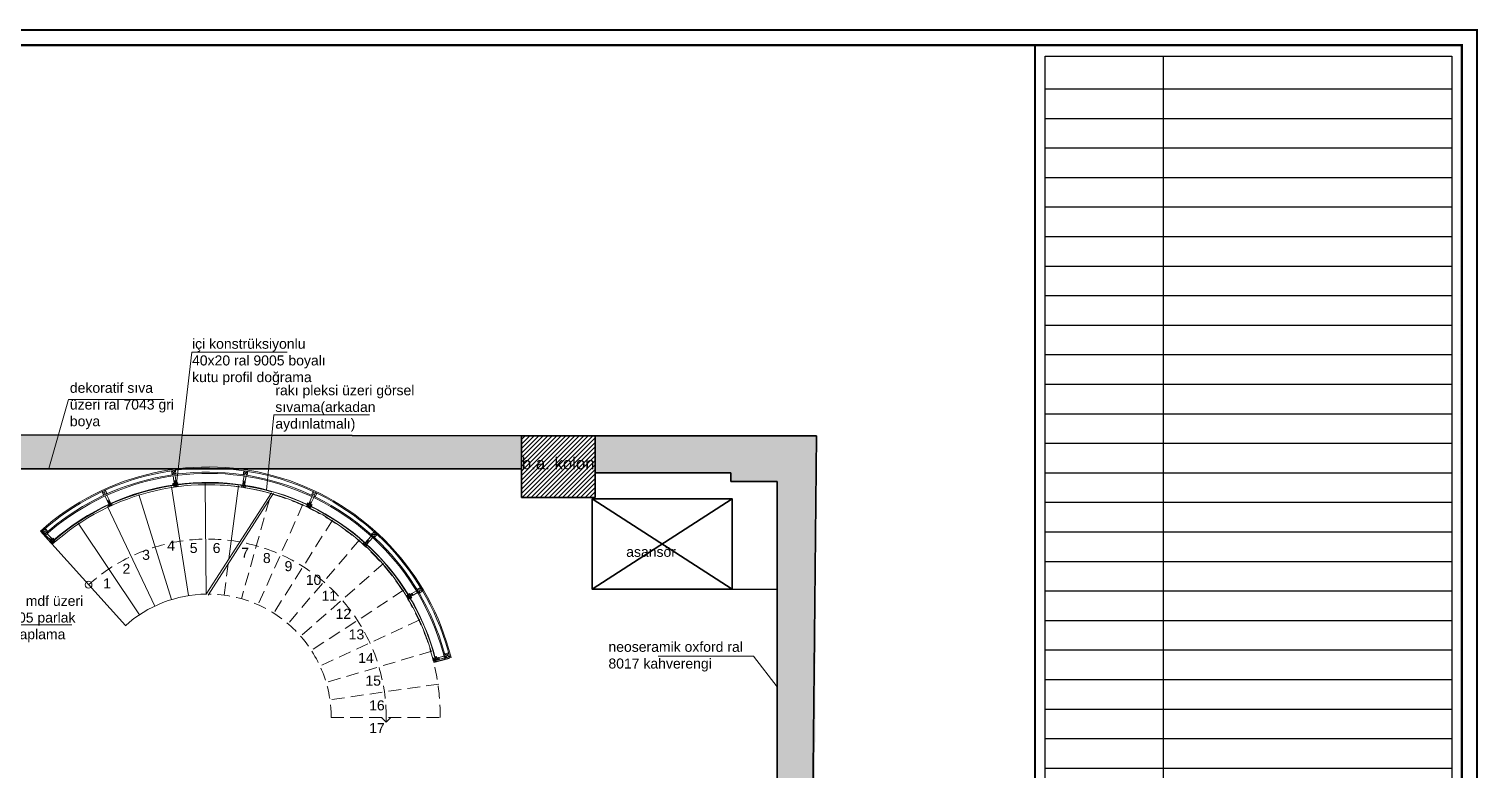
# Model space of a CAD drawing. Header units: millimetres. Extents: x 54215 to 67697, y 23496 to 56611.
# Drawn here: x 57102 to 58550, y 51323 to 52063 of the extents above; entities that cross this region are included whole.
import ezdxf

# ---------------------------------------------------------------- set-up
doc = ezdxf.new("R2010")
doc.units = ezdxf.units.MM
doc.linetypes.add('DASHED', pattern=[19.05, 12.7, -6.35])
for name, color, linetype, lineweight in [('- 0.09', 9, 'Continuous', 9), ('no3_cam kesit arka', 141, 'Continuous', 18), ('no3_duvar kaplama', 8, 'Continuous', 0), ('no3_duvar mevcut', 4, 'Continuous', 35), ('no3_kutu profil gorunus', 8, 'Continuous', 0), ('no3_kutuprofil kesit', 74, 'Continuous', 18), ('no3_yazı duvar', 152, 'Continuous', 0), ('t_yazı', 154, 'Continuous', 25)]:
    doc.layers.add(name, color=color, linetype=linetype, lineweight=lineweight)
doc.layers.add('0 rölöve', color=7, linetype='Continuous', true_color=0xf1380e)
doc.layers.add('no3_alçıpan kesit', color=7, linetype='Continuous', lineweight=20, true_color=0xf5003d)
doc.layers.add('no3_tefriş ön ince', color=7, linetype='Continuous', lineweight=18, true_color=0x8c1aff)
doc.styles.get("Standard").update_dxf_attribs({"font": 'arial.ttf'})

# ---------------------------------------------------------------- blocks, each defined once
blk = doc.blocks.new('plan girişblok')
at = {"layer": '- 0.09'}
h = blk.add_hatch(dxfattribs=at)
h.set_pattern_fill('ANSI31', color=256)
h.set_pattern_definition([(45, (2446.458, 1691.4684), (-2.245064, 2.245064), [])])
h.paths.add_polyline_path([(3742.1, 3361.5), (3669.1, 3361.5), (3669.1, 3300), (3742.1, 3300)])
h.paths.add_polyline_path([(4427.6, 3357), (4354.1, 3357), (4354.1, 3295.5), (4427.6, 3295.5)])
h.paths.add_polyline_path([(5009.1, 3356), (4935.6, 3356), (4935.6, 3294.5), (5009.1, 3294.5)])
h.paths.add_polyline_path([(5006.1, 2568.5), (4933.1, 2568.5), (4933.1, 2507), (5006.1, 2507)])
h.paths.add_polyline_path([(4427.6, 2569.5), (4354.6, 2569.5), (4354.6, 2508), (4427.6, 2508)])
h.paths.add_polyline_path([(3742.1, 2563.5), (3669.1, 2563.5), (3669.1, 2502), (3742.1, 2502)])
at = {"layer": 'no3_duvar kaplama'}
h = blk.add_hatch(color=256, dxfattribs=at)
h.dxf.hatch_style = 1
h.paths.add_polyline_path([(3669.1, 2563.5), (3687.1, 2563.5), (3669.1, 2563.5), (3669.1, 2502), (3687.1, 2502), (5226.7, 2507.9), (5230.3, 3356), (3742.1, 3357), (3687.1, 3361.5), (3669.1, 3361.5), (3669.1, 3294), (3687.1, 3294), (3687.1, 3300), (3669.1, 3300), (3669.1, 3361.5), (3742.1, 3361.5), (3742.1, 3322), (4354.1, 3322), (4354.1, 3357), (4427.6, 3357), (4427.6, 3323), (4935.6, 3323), (4935.6, 3356), (5009.1, 3356), (5009.1, 3319), (5144.6, 3319), (5144.6, 3310.5), (5191.1, 3310.5), (5191.1, 2573), (5169.1, 2573), (5169.1, 2538.5), (5006.1, 2538.5), (5006.1, 2507), (4933.1, 2507), (4933.1, 2538.5), (4427.6, 2538.5), (4427.6, 2508), (4354.6, 2508), (4354.6, 2538.5), (3742.1, 2538.5), (3742.1, 2502), (3669.1, 2502)])
h.paths.add_polyline_path([(5191.1, 2684.9), (5191.1, 2661.6), (5203.3, 2661.6), (5203.3, 2684.9)], flags=17)
at = {"layer": '0 rölöve'}
for p, q in [((4466.2, 3248.2), (4454.9, 3260.9)), ((4848.1, 3130), (4863.2, 3134))]:
    blk.add_line(p, q, dxfattribs=at)
blk.add_lwpolyline([(5006.1, 3293), (5006.1, 3203), (5191.1, 3203)], dxfattribs=at)
at = {"layer": 'no3_alçıpan kesit'}
for p, q in [((4454.9, 3260.9), (4465.3, 3249.2)), ((4455.7, 3261.7), (4460, 3256.9)), ((4864.9, 3135.7), (4850, 3131.8)), ((4865.2, 3134.6), (4850.3, 3130.6))]:
    blk.add_line(p, q, dxfattribs=at)
for radius, start in [(250.3, 13.8423), (249.1, 13.8423), (245.1, 13.8288), (243.9, 13.8237)]:
    blk.add_arc((4622.1, 3074.6), radius, start, 131.9285, dxfattribs=at)
at = {"layer": 'no3_cam kesit arka'}
for p, q in [((4588.6, 3307.2), (4588.6, 3306.9)), ((4590.8, 3307.5), (4590.8, 3307.2)), ((4722.4, 3287.1), (4722.2, 3286.9)), ((4724.3, 3286.2), (4724.2, 3285.9)), ((4467.6, 3251.6), (4467.8, 3251.4)), ((4822.9, 3196.7), (4822.6, 3196.5)), ((4822.9, 3196.7), (4822.6, 3196.5)), ((4824, 3194.8), (4823.8, 3194.6)), ((4824, 3194.8), (4823.8, 3194.6)), ((4824, 3194.8), (4823.8, 3194.6)), ((4849.2, 3133.7), (4849.5, 3133.8))]:
    blk.add_line(p, q, dxfattribs=at)
for radius, start, end in [(234.9, 98.202, 131.1237), (234.6, 98.202, 131.1237), (234.9, 64.7451, 97.6669), (234.6, 64.7451, 97.6669), (234.6, 31.2883, 64.21), (234.9, 31.2883, 64.21), (234.6, 13.7821, 30.7532), (234.9, 14.32, 30.7532)]:
    blk.add_arc((4622.1, 3074.6), radius, start, end, dxfattribs=at)
at = {"layer": 'no3_duvar kaplama'}
for p, q in [((4620.6, 3198), (4685.6, 3299.2)), ((4622.3, 3196.9), (4687.6, 3298.6))]:
    blk.add_line(p, q, dxfattribs=at)
blk.add_lwpolyline([(4619.3, 3307.2, -0.335613), (4845.2, 3140.7, -0.335613)], format="xyb", dxfattribs=at)
at = {"layer": 'no3_duvar mevcut'}
for p, q in [((4427.6, 3357), (4935.6, 3356)), ((4935.6, 3356), (4935.6, 3294.5)), ((4935.6, 3356), (5009.1, 3356)), ((5009.1, 3294.5), (5009.1, 3356)), ((5009.1, 3356), (5230.3, 3356)), ((5221.9, 2507), (5230.3, 3356)), ((4427.6, 3323), (4935.6, 3323)), ((5009.1, 3319), (5144.6, 3319)), ((5144.6, 3319), (5144.6, 3310.5)), ((5144.6, 3310.5), (5191.1, 3310.5)), ((5191.1, 3310.5), (5191.1, 2573)), ((4935.6, 3294.5), (5009.1, 3294.5)), ((5146.1, 3203), (5006.1, 3293)), ((5146.1, 3293), (5006.1, 3203))]:
    blk.add_line(p, q, dxfattribs=at)
blk.add_lwpolyline([(5006.1, 3293), (5146.1, 3293), (5146.1, 3203), (5006.1, 3203)], close=True, dxfattribs=at)
at = {"layer": 'no3_kutu profil gorunus'}
for p, q in [((4588.2, 3310.9), (4587.5, 3316.1)), ((4590.2, 3311.1), (4589.5, 3316.4)), ((4657.6, 3310.9), (4658.3, 3315.9)), ((4659.6, 3310.6), (4660.3, 3315.6)), ((4521.5, 3291.4), (4519.5, 3295.9)), ((4523.4, 3292.2), (4521.3, 3296.8)), ((4724, 3290.4), (4726.2, 3295.2)), ((4725.8, 3289.6), (4728.1, 3294.4)), ((4465.1, 3254.3), (4461.5, 3258.2)), ((4463.6, 3253), (4460, 3256.9)), ((4782.1, 3252.1), (4785.5, 3255.7)), ((4783.6, 3250.7), (4787, 3254.4)), ((4826.1, 3198.4), (4830.7, 3201.1)), ((4827.2, 3196.7), (4831.7, 3199.4)), ((4853.1, 3134.7), (4858.2, 3136)), ((4853.1, 3134.7), (4857.9, 3135.9)), ((4853.9, 3132.8), (4859, 3134.2)), ((4853.9, 3132.8), (4858.7, 3134.1))]:
    blk.add_line(p, q, dxfattribs=at)
blk.add_arc((4622.1, 3074.6), 232.6, 74.2098, 131.9285, dxfattribs=at)
at = {"layer": 'no3_kutuprofil kesit'}
for p, q in [((4585.9, 3321.1), (4590.3, 3317.7)), ((4589.8, 3321.7), (4586.4, 3317.2)), ((4662.1, 3320.5), (4657.6, 3317.2)), ((4658.2, 3321.1), (4661.5, 3316.6)), ((4520, 3301.9), (4518, 3296.6)), ((4588.7, 3307.2), (4587, 3308.5)), ((4587.2, 3307), (4588.5, 3308.7)), ((4587.8, 3306.8), (4592, 3305.3)), ((4591.7, 3307.3), (4588, 3304.8)), ((4588.2, 3310.9), (4590.7, 3307.2)), ((4588.7, 3306.9), (4590.2, 3311.1)), ((4592.2, 3307.7), (4590.5, 3309)), ((4590.7, 3307.5), (4592, 3309.2)), ((4659.9, 3306.2), (4655.7, 3304.8)), ((4656, 3306.8), (4659.6, 3304.2)), ((4659.6, 3310.6), (4657, 3307)), ((4659, 3306.7), (4657.6, 3310.9)), ((4516.4, 3300.2), (4521.7, 3298.2)), ((4521.5, 3291.4), (4525, 3288.6)), ((4522.4, 3287), (4526.9, 3286.9)), ((4523.2, 3287.7), (4523.4, 3292.2)), ((4526, 3288.7), (4523.2, 3285.2)), ((4721.1, 3287.7), (4723.1, 3288.5)), ((4721.4, 3287.2), (4724.2, 3283.7)), ((4722.5, 3287.1), (4721.7, 3289.1)), ((4725.8, 3289.6), (4722.3, 3286.8)), ((4724.1, 3286), (4724, 3290.4)), ((4724.3, 3286.2), (4726.3, 3287)), ((4725.6, 3285.6), (4724.9, 3287.6)), ((4731.1, 3298.6), (4725.8, 3296.7)), ((4727.5, 3300.4), (4729.5, 3295)), ((4725, 3285.5), (4720.6, 3285.4)), ((4462.2, 3260.5), (4456.6, 3260.8)), ((4459.2, 3257.8), (4459.5, 3263.3)), ((4788.3, 3260.2), (4788.4, 3254.6)), ((4467.7, 3251.3), (4463.6, 3253)), ((4465.1, 3254.3), (4466.2, 3250)), ((4469.7, 3250.4), (4465.3, 3249.2)), ((4468.6, 3252.6), (4466.5, 3252.7)), ((4466.7, 3247.7), (4468.3, 3251.9)), ((4467.6, 3253.7), (4467.5, 3251.6)), ((4781.4, 3246.9), (4777.1, 3248.1)), ((4778.5, 3249.6), (4780.1, 3245.4)), ((4779.4, 3249.2), (4783.6, 3250.7)), ((4782.1, 3252.1), (4780.9, 3247.8)), ((4791.3, 3257.6), (4785.5, 3257.3)), ((4836.8, 3201.1), (4831.2, 3202.5)), ((4834.7, 3204.5), (4833.3, 3199)), ((4824.2, 3193.8), (4820.5, 3196.3)), ((4822.2, 3197.9), (4824.3, 3197.3)), ((4822.2, 3197.3), (4822.5, 3192.8)), ((4822.7, 3196.4), (4827.2, 3196.7)), ((4823, 3196.6), (4823.5, 3198.6)), ((4826.1, 3198.4), (4823.7, 3194.7)), ((4824, 3194.9), (4826, 3194.3)), ((4824.8, 3193.6), (4825.3, 3195.6)), ((4850, 3130.5), (4847.1, 3133.9)), ((4849, 3134.4), (4848.1, 3130)), ((4849.1, 3135.2), (4851, 3134.1)), ((4853.6, 3132.7), (4849.2, 3133.6)), ((4853.6, 3132.7), (4849.2, 3133.6)), ((4849.5, 3133.7), (4850.6, 3135.5)), ((4849.7, 3131.7), (4853.1, 3134.7)), ((4849.8, 3131.7), (4853.1, 3134.7)), ((4863.7, 3135.4), (4858.9, 3138.3)), ((4862.7, 3139.3), (4859.9, 3134.4))]:
    blk.add_line(p, q, dxfattribs=at)
for points in [[(4590.3, 3317.7), (4589.8, 3321.7), (4585.9, 3321.1), (4586.4, 3317.2)], [(4657.6, 3317.2), (4658.2, 3321.1), (4662.1, 3320.5), (4661.5, 3316.6)], [(4521.7, 3298.2), (4520, 3301.9), (4516.4, 3300.2), (4518, 3296.6)], [(4588.7, 3307.2), (4587.2, 3307), (4587, 3308.5), (4588.5, 3308.7)], [(4592, 3305.3), (4591.7, 3307.3), (4587.8, 3306.8), (4588, 3304.8)], [(4590.7, 3307.2), (4588.7, 3306.9), (4588.2, 3310.9), (4590.2, 3311.1)], [(4590.7, 3307.5), (4592.2, 3307.7), (4592, 3309.2), (4590.5, 3309)], [(4655.7, 3304.8), (4656, 3306.8), (4659.9, 3306.2), (4659.6, 3304.2)], [(4657, 3307), (4659, 3306.7), (4659.6, 3310.6), (4657.6, 3310.9)], [(4525, 3288.6), (4523.2, 3287.7), (4521.5, 3291.4), (4523.4, 3292.2)], [(4526.9, 3286.9), (4526, 3288.7), (4522.4, 3287), (4523.2, 3285.2)], [(4720.6, 3285.4), (4721.4, 3287.2), (4725, 3285.5), (4724.2, 3283.7)], [(4722.5, 3287.1), (4721.1, 3287.7), (4721.7, 3289.1), (4723.1, 3288.5)], [(4722.3, 3286.8), (4724.1, 3286), (4725.8, 3289.6), (4724, 3290.4)], [(4724.3, 3286.2), (4725.6, 3285.6), (4726.3, 3287), (4724.9, 3287.6)], [(4725.8, 3296.7), (4727.5, 3300.4), (4731.1, 3298.6), (4729.5, 3295)], [(4456.6, 3260.8), (4459.2, 3257.8), (4462.2, 3260.5), (4459.5, 3263.3)], [(4788.4, 3254.6), (4791.3, 3257.6), (4788.3, 3260.2), (4785.5, 3257.3)], [(4466.2, 3250), (4467.7, 3251.3), (4465.1, 3254.3), (4463.6, 3253)], [(4465.3, 3249.2), (4466.7, 3247.7), (4469.7, 3250.4), (4468.3, 3251.9)], [(4468.6, 3252.6), (4467.6, 3253.7), (4466.5, 3252.7), (4467.5, 3251.6)], [(4780.1, 3245.4), (4781.4, 3246.9), (4778.5, 3249.6), (4777.1, 3248.1)], [(4780.9, 3247.8), (4779.4, 3249.2), (4782.1, 3252.1), (4783.6, 3250.7)], [(4833.3, 3199), (4836.8, 3201.1), (4834.7, 3204.5), (4831.2, 3202.5)], [(4822.5, 3192.8), (4824.2, 3193.8), (4822.2, 3197.3), (4820.5, 3196.3)], [(4823, 3196.6), (4822.2, 3197.9), (4823.5, 3198.6), (4824.3, 3197.3)], [(4823.7, 3194.7), (4822.7, 3196.4), (4826.1, 3198.4), (4827.2, 3196.7)], [(4824, 3194.9), (4824.8, 3193.6), (4826, 3194.3), (4825.3, 3195.6)], [(4847.1, 3133.9), (4849, 3134.4), (4850, 3130.5), (4848.1, 3130)], [(4849.5, 3133.7), (4849.1, 3135.2), (4850.6, 3135.5), (4851, 3134.1)], [(4849.2, 3133.6), (4849.7, 3131.7), (4853.6, 3132.7), (4853.1, 3134.7)], [(4849.2, 3133.6), (4849.8, 3131.7), (4853.6, 3132.7), (4853.1, 3134.7)], [(4858.9, 3138.3), (4862.7, 3139.3), (4863.7, 3135.4), (4859.9, 3134.4)]]:
    blk.add_lwpolyline(points, close=True, dxfattribs=at)
at = {"layer": 'no3_tefriş ön ince'}
for p, q in [((4585.8, 3305.1), (4602.9, 3196.5)), ((4619.3, 3307.9), (4620.6, 3198)), ((4652.8, 3305.9), (4643.1, 3233)), ((4553.2, 3297.5), (4585.7, 3192.4)), ((4521.9, 3285.3), (4569.2, 3186)), ((4492.7, 3268.8), (4553.7, 3177.3)), ((4539.7, 3166.4), (4466.2, 3248.2))]:
    blk.add_line(p, q, dxfattribs=at)
at = {"layer": 'no3_tefriş ön ince', "linetype": 'DASHED'}
for p, q in [((4683.7, 3292.5), (4655.7, 3193.3)), ((4717.2, 3287.7), (4672.4, 3187.3)), ((4746.7, 3271.9), (4688, 3178.9)), ((4773.7, 3252), (4702.3, 3168.4)), ((4642.5, 3228.3), (4638.3, 3196.9)), ((4797.6, 3228.4), (4714.9, 3155.9)), ((4817.8, 3201.7), (4725.6, 3141.8)), ((4834, 3172.3), (4734.1, 3126.2)), ((4845.9, 3140.9), (4740.4, 3109.6)), ((4853, 3108.1), (4744.2, 3092.3)), ((4745.4, 3074.6), (4855.4, 3074.6)), ((4800.4, 3069.9), (4795.8, 3074.6)), ((4800.4, 3074.6), (4800.4, 3069.9)), ((4800.4, 3069.9), (4805.1, 3074.6))]:
    blk.add_line(p, q, dxfattribs=at)
at = {"layer": 'no3_tefriş ön ince'}
blk.add_circle((4503, 3207.3), 3.38, dxfattribs=at)
for radius, start in [(234.3, 74.2098), (123.3, 90.7036)]:
    blk.add_arc((4622.1, 3074.6), radius, start, 131.9285, dxfattribs=at)
at = {"layer": 'no3_tefriş ön ince', "linetype": 'DASHED'}
for radius, end in [(232.3, 73.6971), (178.3, 131.9285), (123.3, 89.5974)]:
    blk.add_arc((4622.1, 3074.6), radius, 0, end, dxfattribs=at)
at = {"layer": '0 rölöve'}
blk.add_text('b.a. kolon', height=12, dxfattribs=at).set_placement((4935.9, 3322.6))
at = {"layer": 't_yazı', "char_height": 10, "width": 307.913, "attachment_point": 7}
for s, insert in [('4', (4581.5, 3241.3)), ('5', (4604.1, 3238.8)), ('6', (4627, 3238.8)), ('7', (4655.4, 3234.2)), (' asansör', (5036.3, 3235)), ('3', (4556.5, 3232)), ('8', (4677.2, 3228.8)), ('9', (4698.8, 3220.7)), ('2', (4536.9, 3218.3)), ('10', (4720, 3207)), ('1', (4517.5, 3203.6)), ('11', (4735.8, 3191.2)), ('12', (4749.8, 3173.2)), ('13', (4762.9, 3152.5)), ('14', (4772.3, 3129.2)), ('15', (4779.6, 3106.3)), ('16', (4783.3, 3081.6)), ('17', (4783.3, 3059))]:
    blk.add_mtext(s, dxfattribs=dict(at, insert=insert))

msp = doc.modelspace()

# ---------------------------------------------------------------- linework, layer by layer
at = {"color": 250}
for p, q in [((58235.631, 52036.174), (58235.632, 51207.128)), ((58117.558, 52003.634), (58523.959, 52003.634)), ((58117.558, 51974.134), (58523.959, 51974.134)), ((58117.558, 51944.634), (58523.959, 51944.634)), ((58117.558, 51915.133), (58523.96, 51915.133)), ((58117.558, 51885.633), (58523.96, 51885.633)), ((58117.558, 51856.133), (58523.96, 51856.133)), ((58117.558, 51826.633), (58523.96, 51826.633)), ((58117.558, 51797.132), (58523.96, 51797.132)), ((58117.558, 51767.632), (58523.96, 51767.632)), ((58117.558, 51738.132), (58523.96, 51738.132)), ((58117.558, 51708.632), (58523.96, 51708.632)), ((58117.558, 51679.132), (58523.96, 51679.132)), ((58117.558, 51649.631), (58523.96, 51649.631)), ((58117.558, 51620.131), (58523.96, 51620.131)), ((58117.558, 51590.631), (58523.96, 51590.631)), ((58117.558, 51561.131), (58523.96, 51561.131)), ((58117.558, 51531.63), (58523.96, 51531.63)), ((58117.558, 51502.13), (58523.96, 51502.13)), ((58117.558, 51472.63), (58523.96, 51472.63)), ((58117.558, 51443.13), (58523.96, 51443.13)), ((58117.558, 51413.63), (58523.96, 51413.63)), ((58117.558, 51384.129), (58523.96, 51384.129)), ((58117.558, 51354.629), (58523.96, 51354.629)), ((58117.558, 51325.129), (58523.96, 51325.129))]:
    msp.add_line(p, q, dxfattribs=at)
at = {"color": 252, "const_width": 2.135}
for points in [[(58549.046, 50262.36), (55059.324, 50262.36), (55059.324, 52062.36), (58549.046, 52062.36), (58549.046, 50923.311, -0.41421356), (58523.96, 50898.225), (58145.153, 50898.225, 0.41421356), (58135.119, 50888.19), (58135.119, 50644.353, 0.41421356), (58145.153, 50634.318), (58523.96, 50634.318, -0.41421356), (58549.046, 50609.232), (58549.046, 50262.36)], [(58533.994, 50923.311, -0.41421356), (58523.96, 50913.277), (58145.153, 50913.277, 0.41421356), (58120.067, 50888.19), (58120.067, 50644.353, 0.41421356), (58145.153, 50619.266), (58523.96, 50619.266, -0.41421356), (58533.994, 50609.232), (58533.994, 50277.412), (55074.376, 50277.412), (55074.376, 52047.308), (58533.994, 52047.308), (58533.994, 50923.311)]]:
    msp.add_lwpolyline(points, format="xyb", dxfattribs=at)
msp.add_lwpolyline([(58107.524, 50277.412), (58107.524, 52047.308)], dxfattribs=at)
at = {"color": 250}
msp.add_lwpolyline([(58523.96, 51207.128), (58117.558, 51207.128), (58117.558, 52036.174), (58523.959, 52036.174)], close=True, dxfattribs=at)
at = {"layer": 'no3_yazı duvar'}
for points in [[(57249.157, 51606.444), (57264.741, 51740.578), (57360.326, 51740.578)], [(57122.028, 51624.363), (57141.562, 51693.238), (57237.148, 51693.238)], [(57339.584, 51602.684), (57346.896, 51677.912), (57442.482, 51677.912)], [(57041.108, 51592.863), (57049.509, 51468.136), (57145.095, 51468.136)], [(57849.835, 51406.316), (57826.312, 51436.945), (57730.727, 51436.945)]]:
    msp.add_lwpolyline(points, dxfattribs=at)

# ---------------------------------------------------------------- block references
at = {"layer": '0 rölöve'}
msp.add_blockref('plan girişblok', (52658.765, 48301.004), dxfattribs=at)

# ---------------------------------------------------------------- texts
at = {"layer": 'no3_yazı duvar', "char_height": 10, "attachment_point": 1}
for s, insert, width in [('içi konstrüksiyonlu 40x20 ral 9005 boyalı kutu profil doğrama', (57265.115, 51754.013), 143.81258), ('dekoratif sıva üzeri ral 7043 gri boya', (57143.024, 51709.976), 108.02303), ('rakı pleksi üzeri görsel sıvama(arkadan aydınlatmalı)', (57348.34, 51707.536), 143.81258), ('18mm mdf üzeri ral 9005 parlak lake kaplama kolon', (57056.24, 51497.169), 108.02303), ('neoseramik oxford ral 8017 kahverengi', (57681.193, 51451.251), 143.81258)]:
    msp.add_mtext(s, dxfattribs=dict(at, insert=insert, width=width))

doc.saveas('drawing.dxf')
